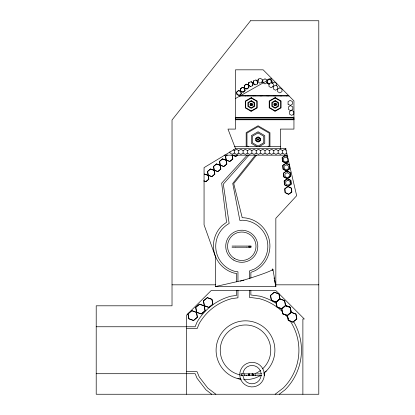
<?xml version="1.0" encoding="UTF-8"?>
<svg xmlns="http://www.w3.org/2000/svg" width="415" height="415" viewBox="0 0 415 415"><rect width="100%" height="100%" fill="white"/><g stroke="black" fill="none" stroke-linecap="round" stroke-linejoin="round"><path stroke-width="0.62" d="M269.086 83.742L267.047 82.564L267.047 80.038L269.242 78.772L271.431 80.038L271.171 82.652L273.361 83.918L273.361 88.976L275.55 90.242L277.744 88.976L277.744 86.45L275.55 85.184L271.171 87.71L268.982 86.45L268.93 83.83M271.197 82.02L271.275 80.126L270.181 79.493M248.938 82.58L248.523 84.945L250.364 86.491M252.626 85.672L253.041 83.301L251.2 81.755M253.617 80.878L253.197 83.244L255.043 84.79M257.3 83.97L257.72 81.599L255.879 80.053M257.876 81.542L258.291 79.177M261.979 82.269L262.394 79.898M271.431 82.388L271.431 80.038M271.275 80.126L271.275 82.476M250.857 111.137L251.111 110.821M274.766 111.07L275.015 110.758M255.37 155.184L232.742 183.44L239.865 220.484L242.236 220.215A26.046 26.046 0 0 1 254.4 269.045L249.353 271.031L249.353 278.724M256.465 155.22L233.738 183.606L242.21 217.688A28.23 28.23 0 0 1 255.344 270.621L250.868 272.38L250.868 278.19M249.021 155.132L223.312 184.146L229.153 223.472A26.046 26.046 0 0 0 234.594 271.296L237.956 271.799L237.956 281.313M247.335 155.039L221.677 183.16L226.564 222.29L222.098 225.584A28.23 28.23 0 0 0 233.873 273.044L236.592 273.454L236.592 281.852M227.202 154.883L225.485 156.325L226.86 164.039L223.861 166.565L216.495 163.899L213.497 166.42L214.871 174.139L211.873 176.666L204.502 173.994M227.057 155.148L225.61 156.367L226.274 160.097L229.837 161.388L232.737 158.95L232.073 155.215M237.281 155.117L235.834 156.341L232.27 155.049M237.805 154.826L235.855 156.465L232.172 155.132L232.857 158.992L229.858 161.518L222.487 158.846L219.494 161.373L220.868 169.092L217.87 171.613L210.498 168.947L207.5 171.473L208.875 179.192L205.876 181.713L203.77 180.95M276.079 302.125L279.943 298.867L279.056 293.887L274.305 292.165L270.435 295.423L271.322 300.403L276.079 302.125L276.966 307.1L281.718 308.822L282.605 313.802L287.362 315.519L291.226 312.267L290.339 307.287L285.587 305.565L281.718 308.822M282.605 313.802L287.33 315.353L288.249 320.499L293 322.222L296.87 318.964L295.983 313.984L291.071 312.205L287.33 315.353M266.29 371.031L264.122 372.696L264.272 375.611A12.274 12.274 0 0 1 245.063 384.736A12.274 12.274 0 0 1 246.764 363.545A12.274 12.274 0 0 1 264.272 375.611M275.135 394.25L283.269 388.009A53.421 53.421 0 0 0 289.743 320.302M279.269 394.25L285.069 389.804A55.963 55.963 0 0 0 293.317 321.169M288.57 161.243L285.971 163.033L282.548 161.409L282.242 157.633L285.364 155.48L287.642 156.564M288.747 161.259L282.755 165.388L283.066 169.294L286.609 170.98M286.028 148.658L235.538 148.658L204.061 167.624L204.061 224.857L215.546 256.947L215.546 286.542L275.84 286.542L275.84 218.295L296.663 195.704L285.65 148.658M272.048 83.296L274.237 82.03L276.432 83.296L276.432 85.822M252.258 105.078L251.241 105.669L250.229 105.078L250.229 103.906L251.241 103.319L252.258 103.906L250.235 105.078M274.133 103.843L275.15 103.257L276.167 103.843L276.167 105.016L275.15 105.602L274.133 105.016L274.133 103.843L276.162 105.011M274.139 105.011L276.162 103.843M234.351 150.588L236.54 149.322L238.729 150.588L238.729 153.114L240.918 154.38L243.112 153.114L245.301 154.38L247.49 153.114L247.49 150.588L249.68 149.322L251.874 150.588L251.874 153.114L254.063 154.38L256.252 153.114L258.441 154.38L260.63 153.114L260.63 150.588L262.825 149.322L265.014 150.588L265.014 153.114L267.203 154.38L269.392 153.114L269.392 150.588L271.586 149.322L273.776 150.588L273.776 153.114L275.965 154.38L278.154 153.114L278.154 150.588L280.348 149.322L282.537 150.588L284.726 149.322L286.371 150.272M256.029 138.325L258.057 137.152L260.091 138.325L260.091 140.675L258.057 141.847L256.029 140.675L256.029 138.325L260.091 140.675M234.34 153.011L232.146 154.276L229.957 153.011L229.957 151.75M238.729 150.588L240.918 149.322L243.112 150.588L243.112 153.114M256.029 140.675L260.091 138.325M238.729 153.114L236.54 154.38L234.351 153.114L234.34 150.484L233.24 149.851M243.112 150.588L245.301 149.322L247.49 150.588M251.874 150.588L254.063 149.322L256.252 150.588L256.252 153.114M259.178 146.594L264.76 143.367L264.76 135.632L258.057 131.763L251.36 135.632L251.36 143.367L256.942 146.594M251.874 153.114L249.68 154.38L247.49 153.114M256.252 150.588L258.441 149.322L260.63 150.588M268.043 146.547L269.153 145.904L269.153 133.096L258.057 126.689L246.967 133.096L246.967 145.904L248.528 146.806M265.014 150.588L267.203 149.322L269.392 150.588M265.014 153.114L262.825 154.38L260.63 153.114M273.776 150.588L275.965 149.322L278.154 150.588M273.776 153.114L271.586 154.38L269.392 153.114M286.915 153.114L284.726 154.38L282.537 153.114L280.348 154.38L278.154 153.114M235.466 98.521L271.462 78.207M271.171 82.652L271.431 82.564L268.982 83.918L266.897 82.652L269.242 83.83L267.047 82.564M215.546 286.542L243.932 280.078M240.601 95.637L288.731 95.637M239.341 96.005L289.094 96.005M235.466 117.736L293.945 117.736M235.538 117.927L293.753 117.927L293.753 119.577L235.538 119.577M235.466 119.769L293.945 119.769M234.631 146.319L280.675 146.319M224.178 155.179L287.201 155.179M232.052 246.069L235.544 246.069M235.839 246.069L246.572 246.069M246.858 246.069L251.127 246.069L251.127 247.231L246.858 247.231M232.052 247.231L235.544 247.231M235.839 247.231L246.572 247.231M172.023 284.825L215.546 284.825M275.84 284.825L318.793 284.825M96.207 326.766L195.123 326.761L196.969 322.284A55.869 55.869 0 0 1 230.844 296.191L236.592 295.423L236.592 290.251M186.792 328.566L197.146 328.566L199.231 323.524A53.421 53.421 0 0 1 231.669 298.634L237.956 297.804L237.956 290.194M186.709 371.674L197.047 371.674L199.231 376.945L207.723 388.009L215.857 394.25M96.207 373.708L195.169 373.708L197.032 378.215L205.928 389.804L211.723 394.25M240.71 373.868L252.123 373.868M256.631 373.868L261.829 373.868M240.71 375.497L243.174 375.497M246.131 375.497L261.829 375.497M237.883 378.641L240.659 379.004L240.944 379.901M290.095 307.199L290.386 307.546M204.522 174.124L208.086 175.415L208.75 179.145L205.85 181.588L204.071 180.94M279.943 298.867L284.7 300.59L285.587 305.565L290.21 307.396L291.071 312.205M285.587 305.565L290.339 307.287L290.977 311.592M290.21 307.396L285.613 305.731L281.878 308.879L282.734 313.693L287.362 315.519M272.256 270.31L272.256 269.045L272.951 269.345L275.84 286.542M287.88 156.548L285.354 155.35L282.127 157.576L282.439 161.482L289.52 164.843L289.836 168.755L283.502 173.102L283.819 177.008L290.899 180.369L291.216 184.276L284.763 188.726L285.074 192.638L288.617 194.319L291.844 192.093L291.527 188.182L284.446 184.82L284.135 180.914L290.583 176.463L290.272 172.557L286.729 170.876M270.575 79.976L272.141 80.878L272.141 83.41M272.598 86.138L273.693 86.771M267.608 83.322L269.325 84.312M288.062 104.155L290.267 105.426L292.456 104.165L292.44 101.623L290.251 100.363L288.062 101.623L288.077 104.165M250.235 103.911L252.253 105.078M235.538 148.658L227.975 129.086L235.466 129.086L235.466 69.824L263.157 69.824L293.945 100.902L293.945 129.086L280.364 129.086L280.364 148.658M272.256 269.045L272.51 270.295M274.045 277.796L274.305 279.046M274.559 280.296L275.71 285.919M302.883 394.25L302.883 319.005L304.314 319.005L275.84 290.531L211.183 290.531L186.677 315.032L186.677 394.25M293.872 119.696L293.872 117.808L235.538 117.808L235.538 119.696M286.749 95.637L286.749 96.005M282.537 150.588L282.537 153.114M281.484 95.637L281.484 96.005M280.633 95.637L280.633 96.005M275.368 95.637L275.368 96.005M275.15 103.262L275.15 105.597M274.082 95.637L274.082 96.005M269.947 146.365L269.947 132.639L258.057 125.776L246.173 132.639L246.173 146.365M268.816 95.637L268.816 96.005M267.099 95.637L267.099 96.005M261.834 95.637L261.834 96.005M260.257 95.637L260.257 96.005M258.057 137.152L258.057 141.847M255.194 373.868L255.194 375.497M254.992 95.637L254.992 96.005M253.565 373.868L253.565 375.497M253.217 95.637L253.217 96.005M253.155 373.868L253.155 375.497M252.776 373.868L252.776 375.497M252.595 373.868L252.595 375.497M252.46 373.868L252.46 375.497M252.258 373.868L252.258 375.497M251.241 103.325L251.241 105.659M250.868 290.459L250.868 294.982L259.982 296.18A55.963 55.963 0 0 1 276.706 303.785M250.629 246.069L250.67 247.231M249.353 290.267L249.353 297.322L259.323 298.634A53.421 53.421 0 0 1 282.366 311.577M249.197 246.069L249.197 247.231M249.125 373.868L249.125 375.497M249.005 246.069L249.005 247.231M249.036 373.868L249.036 375.497M248.896 373.868L248.896 375.497M247.952 95.637L247.952 96.005M245.431 95.637L245.431 96.005M244.228 373.868L244.228 375.497M241.447 373.868L241.447 375.497M240.166 95.637L240.166 96.005M241.022 379.3A29.408 29.408 0 0 1 218.409 338.78A29.408 29.408 0 0 1 263.229 326.771A29.408 29.408 0 0 1 263.909 373.168M260.2 375.705A29.408 29.408 0 0 1 243.579 379.58M272.951 269.345A29.309 1.893 -17 0 1 240.285 281.163M240.119 374.911A25.258 25.258 0 0 1 222.44 339.921A25.258 25.258 0 0 1 260.309 329.775A25.258 25.258 0 0 1 262.493 368.919M260.63 370.455A25.258 25.258 0 0 1 253.181 374.294M246.692 375.466A25.258 25.258 0 0 1 244.3 375.466M261.18 375.362A9.177 9.177 0 0 1 251.9 383.802A9.177 9.177 0 0 1 242.874 375.098M242.889 373.899A9.177 9.177 0 0 1 252.17 365.459A9.177 9.177 0 0 1 261.196 374.164M251.781 374.091A0.597 0.597 0 0 1 252.372 374.143M285.017 314.29A53.421 53.421 0 0 1 288.643 318.736M248.876 82.523L248.445 84.976L248.881 87.425L246.977 89.028L242.298 87.332L240.394 88.934L241.271 93.837L239.367 95.44L237.027 94.594L236.592 92.14L238.49 90.537L243.169 92.234L245.073 90.631L244.202 85.734L246.105 84.131L248.445 84.976L250.349 86.574L252.688 85.723L253.555 80.821L255.889 79.971L259.702 83.171L262.041 82.32L262.472 79.872L260.568 78.269L258.229 79.12L257.367 84.022L255.028 84.873L251.215 81.672L248.876 82.523M250.541 20.75L172.023 120.018L172.023 305.808L96.207 305.808L96.207 394.25L318.793 394.25L318.793 20.75L250.541 20.75M238.506 90.62L236.669 92.172L237.09 94.537L239.351 95.357L241.193 93.806L240.767 91.44L238.506 90.62M242.313 87.415L240.472 88.966L240.897 91.331L243.159 92.151L244.995 90.605L244.575 88.234L242.313 87.415M246.121 84.209L244.279 85.76L244.7 88.125L246.961 88.945L248.803 87.399L248.383 85.028L246.121 84.209M210.519 169.076L207.619 171.514L208.283 175.249L211.847 176.536L214.747 174.098L214.083 170.363L210.519 169.076M216.516 164.024L213.616 166.467L214.28 170.197L217.844 171.488L220.744 169.045L220.08 165.315L216.516 164.024M222.513 158.976L219.613 161.419L220.277 165.149L223.841 166.436L226.74 163.998L226.076 160.268L222.513 158.976M191.792 310.602L187.922 313.859L188.809 318.834L193.566 320.556L197.431 317.299L195.662 307.344L199.527 304.086L209.036 307.531L212.905 304.273L212.018 299.293L207.261 297.571L203.397 300.828L205.166 310.783L201.301 314.041L191.792 310.602M191.823 310.768L188.083 313.916L188.939 318.725L193.535 320.39L197.275 317.242L196.419 312.428L191.823 310.768M199.558 304.252L195.818 307.401L196.674 312.215L201.27 313.875L205.01 310.726L204.154 305.917L199.558 304.252M207.293 297.737L203.552 300.885L204.408 305.699L209.004 307.365L212.745 304.216L211.889 299.402L207.293 297.737M274.336 292.331L270.596 295.48L271.452 300.294L276.048 301.959L279.788 298.81L278.932 293.996L274.336 292.331M279.975 299.033L276.234 302.182L277.09 306.991L281.686 308.656L285.427 305.507L284.571 300.693L279.975 299.033M291.257 312.428L287.517 315.576L288.373 320.39L292.969 322.056L296.709 318.907L295.854 314.093L291.257 312.428M285.992 163.292L282.869 165.445L283.175 169.221L286.599 170.85L289.717 168.698L289.416 164.921L285.992 163.292M286.739 171.006L283.621 173.159L283.927 176.935L287.351 178.559L290.469 176.406L290.163 172.63L286.739 171.006M287.372 178.818L284.249 180.971L284.555 184.748L287.979 186.371L291.097 184.224L290.791 180.442L287.372 178.818M288 186.631L284.877 188.784L285.183 192.56L288.607 194.189L291.724 192.036L291.423 188.26L288 186.631M265.014 78.86L262.825 80.126L262.825 82.652L265.024 83.913L267.219 82.647L267.203 80.126L265.014 78.86M251.241 97.629L245.301 101.063L245.301 107.926L251.241 111.355L257.186 107.926L257.186 101.063L251.241 97.629M251.241 98.09L245.696 101.291L245.696 107.698L251.241 110.898L256.792 107.698L256.792 101.291L251.241 98.09M251.241 100.627L247.895 102.557L247.895 106.427L251.241 108.362L254.592 106.427L254.592 102.557L251.241 100.627M251.241 101.208L248.398 102.853L248.398 106.136L251.241 107.776L254.089 106.136L254.089 102.853L251.241 101.208M251.241 103.231L250.146 103.859L250.146 105.125L251.241 105.758L252.341 105.125L252.341 103.859L251.241 103.231M279.777 87.85L277.588 89.116L277.588 91.648L279.777 92.908L281.967 91.648L281.967 89.116L279.777 87.85M275.15 97.567L269.205 100.995L269.205 107.859L275.15 111.293L281.095 107.859L281.095 100.995L275.15 97.567M275.15 98.023L269.6 101.224L269.6 107.63L275.15 110.836L280.696 107.63L280.696 101.224L275.15 98.023M275.15 100.56L271.799 102.495L271.799 106.365L275.15 108.299L278.501 106.365L278.501 102.495L275.15 100.56M275.15 101.146L272.307 102.785L272.307 106.069L275.15 107.713L277.993 106.069L277.993 102.785L275.15 101.146M275.15 103.164L274.056 103.797L274.056 105.062L275.15 105.695L276.245 105.062L276.245 103.797L275.15 103.164M290.619 105.618L288.43 106.883L288.43 109.41L290.619 110.675L292.808 109.41L292.808 106.883L290.619 105.618M291.646 110.302L289.457 111.568L289.457 114.099L291.646 115.365L293.841 114.099L293.841 111.568L291.646 110.302M258.057 132.935L252.372 136.219L252.372 142.786L258.057 146.07L263.748 142.786L263.748 136.219L258.057 132.935M258.057 136.971L255.868 138.237L255.868 140.763L258.057 142.029L260.252 140.763L260.252 138.237L258.057 136.971M285.686 156.974L283.497 158.24L283.497 160.766L285.686 162.032L287.875 160.766L287.875 158.24L285.686 156.974M286.329 164.802L284.135 166.067L284.135 168.594L286.329 169.86L288.518 168.594L288.518 166.067L286.329 164.802M287.18 172.676L284.991 173.942L284.991 176.474L287.18 177.734L289.369 176.474L289.369 173.942L287.18 172.676M287.958 180.198L285.769 181.459L285.769 183.99L287.958 185.256L290.147 183.99L290.147 181.459L287.958 180.198M233.51 260.013A16.045 16.045 0 0 0 257.819 246.541A16.045 16.045 0 0 0 233.998 232.224A16.045 16.045 0 0 0 233.51 260.013M234.449 258.452A14.224 14.224 0 0 0 255.998 246.51A14.224 14.224 0 0 0 234.88 233.816A14.224 14.224 0 0 0 234.449 258.452"/></g></svg>
